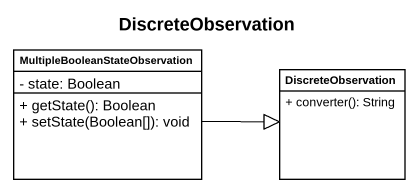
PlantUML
@startuml
title DiscreteObservation
hide circle
hide empty members
skinparam classAttributeIconSize 0
class "MultipleBooleanStateObservation" as MultipleBooleanStateObservat {
  - state: Boolean
  + getState(): Boolean
  + setState(Boolean[]): void
}
class DiscreteObservation {
  + converter(): String
}
MultipleBooleanStateObservat -right-|> DiscreteObservation
@enduml
